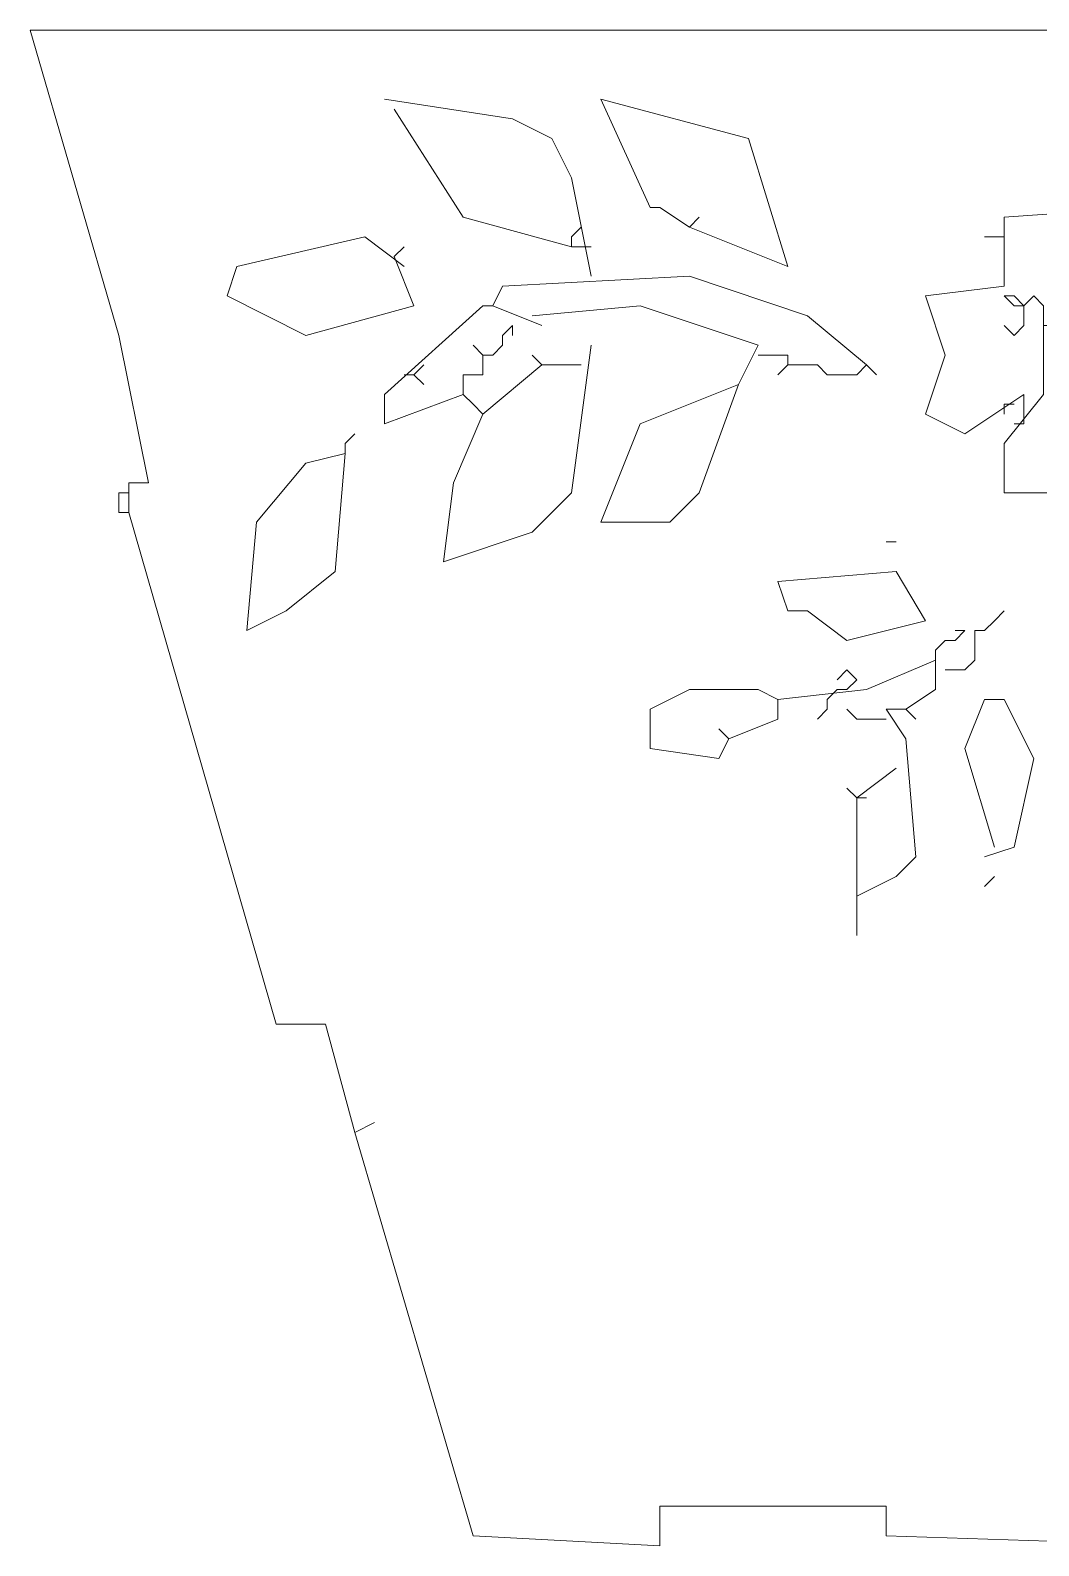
# Model space of a CAD drawing. Header units: millimetres. Extents: x -91 to 120, y -182 to 176.
# Drawn here: x -91 to -55.2, y 64.3 to 118 of the extents above; entities that cross this region are included whole.
import ezdxf

# ---------------------------------------------------------------- set-up
doc = ezdxf.new("R2010")
doc.units = ezdxf.units.MM
doc.header["$MEASUREMENT"] = 0
doc.layers.add('Katman 1', color=7, linetype='Continuous')

msp = doc.modelspace()

# ---------------------------------------------------------------- linework, layer by layer
at = {"layer": 'Katman 1', "lineweight": 9}
for points, knots in [([(-79.4838, 78.9402), (-79.4838, 78.9402), (-80.5304, 82.7774), (-80.5304, 82.7774), (-80.5304, 82.7774), (-80.5304, 82.7774), (-82.2745, 82.7774), (-82.2745, 82.7774), (-82.2745, 82.7774), (-82.2745, 82.7774), (-87.5071, 100.9169), (-87.5071, 100.9169), (-87.5071, 100.9169), (-87.5071, 100.9169), (-87.5071, 101.9634), (-87.5071, 101.9634), (-87.5071, 101.9634), (-87.5071, 101.9634), (-86.8094, 101.9634), (-86.8094, 101.9634), (-86.8094, 101.9634), (-86.8094, 101.9634), (-87.8559, 107.196), (-87.8559, 107.196), (-87.8559, 107.196), (-87.8559, 107.196), (-90.9955, 118.01), (-90.9955, 118.01), (-90.9955, 118.01), (-90.9955, 118.01), (-19.4838, 118.01), (-19.4838, 118.01), (-19.4838, 118.01), (-19.4838, 118.01), (-23.6699, 102.3123), (-23.6699, 102.3123), (-23.6699, 102.3123), (-23.6699, 102.3123), (-22.6234, 101.9634), (-22.6234, 101.9634), (-22.6234, 101.9634), (-22.6234, 101.9634), (-22.9722, 99.5216), (-22.9722, 99.5216), (-22.9722, 99.5216), (-22.9722, 99.5216), (-28.2048, 82.7774), (-28.2048, 82.7774), (-28.2048, 82.7774), (-28.2048, 82.7774), (-29.949, 82.4286), (-29.949, 82.4286), (-29.949, 82.4286), (-29.949, 82.4286), (-35.1815, 64.289), (-35.1815, 64.289), (-35.1815, 64.289), (-35.1815, 64.289), (-41.8094, 64.6379), (-41.8094, 64.6379), (-41.8094, 64.6379), (-41.8094, 64.6379), (-41.8094, 65.6844), (-41.8094, 65.6844), (-41.8094, 65.6844), (-41.8094, 65.6844), (-49.8327, 65.6844), (-49.8327, 65.6844), (-49.8327, 65.6844), (-49.8327, 65.6844), (-49.8327, 64.289), (-49.8327, 64.289), (-49.8327, 64.289), (-49.8327, 64.289), (-60.6466, 64.6379), (-60.6466, 64.6379), (-60.6466, 64.6379), (-60.6466, 64.6379), (-60.6466, 65.6844), (-60.6466, 65.6844), (-60.6466, 65.6844), (-60.6466, 65.6844), (-68.6699, 65.6844), (-68.6699, 65.6844), (-68.6699, 65.6844), (-68.6699, 65.6844), (-68.6699, 64.289), (-68.6699, 64.289), (-68.6699, 64.289), (-68.6699, 64.289), (-75.2978, 64.6379), (-75.2978, 64.6379), (-75.2978, 64.6379), (-75.2978, 64.6379), (-79.4838, 78.9402), (-79.4838, 78.9402), (-79.4838, 78.9402), (-79.4838, 78.9402), (-78.7862, 79.289), (-78.7862, 79.289)], [0, 0, 0, 0, 0.0384615, 0.0384615, 0.0384615, 0.0384615, 0.0769231, 0.0769231, 0.0769231, 0.0769231, 0.1153846, 0.1153846, 0.1153846, 0.1153846, 0.1538462, 0.1538462, 0.1538462, 0.1538462, 0.1923077, 0.1923077, 0.1923077, 0.1923077, 0.2307692, 0.2307692, 0.2307692, 0.2307692, 0.2692308, 0.2692308, 0.2692308, 0.2692308, 0.3076923, 0.3076923, 0.3076923, 0.3076923, 0.3461538, 0.3461538, 0.3461538, 0.3461538, 0.3846154, 0.3846154, 0.3846154, 0.3846154, 0.4230769, 0.4230769, 0.4230769, 0.4230769, 0.4615385, 0.4615385, 0.4615385, 0.4615385, 0.5, 0.5, 0.5, 0.5, 0.5384615, 0.5384615, 0.5384615, 0.5384615, 0.5769231, 0.5769231, 0.5769231, 0.5769231, 0.6153846, 0.6153846, 0.6153846, 0.6153846, 0.6538462, 0.6538462, 0.6538462, 0.6538462, 0.6923077, 0.6923077, 0.6923077, 0.6923077, 0.7307692, 0.7307692, 0.7307692, 0.7307692, 0.7692308, 0.7692308, 0.7692308, 0.7692308, 0.8076923, 0.8076923, 0.8076923, 0.8076923, 0.8461538, 0.8461538, 0.8461538, 0.8461538, 0.8846154, 0.8846154, 0.8846154, 0.8846154, 0.9230769, 0.9230769, 0.9230769, 0.9230769, 1, 1, 1, 1]), ([(-71.1118, 109.289), (-71.1118, 109.289), (-71.8094, 112.7774), (-71.8094, 112.7774), (-71.8094, 112.7774), (-71.8094, 112.7774), (-72.5071, 114.1727), (-72.5071, 114.1727), (-72.5071, 114.1727), (-72.5071, 114.1727), (-73.9024, 114.8704), (-73.9024, 114.8704), (-73.9024, 114.8704), (-73.9024, 114.8704), (-78.4373, 115.5681), (-78.4373, 115.5681)], [0, 0, 0, 0, 0.2, 0.2, 0.2, 0.2, 0.4, 0.4, 0.4, 0.4, 0.6, 0.6, 0.6, 0.6, 1, 1, 1, 1]), ([(-67.6234, 111.0332), (-67.6234, 111.0332), (-64.135, 109.6379), (-64.135, 109.6379), (-64.135, 109.6379), (-64.135, 109.6379), (-65.5304, 114.1727), (-65.5304, 114.1727), (-65.5304, 114.1727), (-65.5304, 114.1727), (-70.7629, 115.5681), (-70.7629, 115.5681), (-70.7629, 115.5681), (-70.7629, 115.5681), (-69.0187, 111.7309), (-69.0187, 111.7309), (-69.0187, 111.7309), (-69.0187, 111.7309), (-68.6699, 111.7309), (-68.6699, 111.7309), (-68.6699, 111.7309), (-68.6699, 111.7309), (-67.6234, 111.0332), (-67.6234, 111.0332), (-67.6234, 111.0332), (-67.6234, 111.0332), (-67.2745, 111.382), (-67.2745, 111.382)], [0, 0, 0, 0, 0.125, 0.125, 0.125, 0.125, 0.25, 0.25, 0.25, 0.25, 0.375, 0.375, 0.375, 0.375, 0.5, 0.5, 0.5, 0.5, 0.625, 0.625, 0.625, 0.625, 0.75, 0.75, 0.75, 0.75, 1, 1, 1, 1]), ([(-71.8094, 110.3355), (-71.8094, 110.3355), (-75.6466, 111.382), (-75.6466, 111.382), (-75.6466, 111.382), (-75.6466, 111.382), (-78.0885, 115.2192), (-78.0885, 115.2192)], [0, 0, 0, 0, 0.3333333, 0.3333333, 0.3333333, 0.3333333, 1, 1, 1, 1]), ([(-54.7164, 101.6146), (-54.7164, 101.6146), (-56.4606, 101.6146), (-56.4606, 101.6146), (-56.4606, 101.6146), (-56.4606, 101.6146), (-56.4606, 103.3588), (-56.4606, 103.3588), (-56.4606, 103.3588), (-56.4606, 103.3588), (-55.0652, 105.103), (-55.0652, 105.103), (-55.0652, 105.103), (-55.0652, 105.103), (-55.0652, 107.5448), (-55.0652, 107.5448), (-55.0652, 107.5448), (-55.0652, 107.5448), (-52.2745, 107.5448), (-52.2745, 107.5448), (-52.2745, 107.5448), (-52.2745, 107.5448), (-51.5769, 111.7309), (-51.5769, 111.7309), (-51.5769, 111.7309), (-51.5769, 111.7309), (-56.4606, 111.382), (-56.4606, 111.382), (-56.4606, 111.382), (-56.4606, 111.382), (-56.4606, 108.9402), (-56.4606, 108.9402), (-56.4606, 108.9402), (-56.4606, 108.9402), (-59.2513, 108.5913), (-59.2513, 108.5913), (-59.2513, 108.5913), (-59.2513, 108.5913), (-58.5536, 106.4983), (-58.5536, 106.4983), (-58.5536, 106.4983), (-58.5536, 106.4983), (-59.2513, 104.4053), (-59.2513, 104.4053), (-59.2513, 104.4053), (-59.2513, 104.4053), (-57.8559, 103.7076), (-57.8559, 103.7076), (-57.8559, 103.7076), (-57.8559, 103.7076), (-55.7629, 105.103), (-55.7629, 105.103), (-55.7629, 105.103), (-55.7629, 105.103), (-55.7629, 104.4053), (-55.7629, 104.4053)], [0, 0, 0, 0, 0.0666667, 0.0666667, 0.0666667, 0.0666667, 0.1333333, 0.1333333, 0.1333333, 0.1333333, 0.2, 0.2, 0.2, 0.2, 0.2666667, 0.2666667, 0.2666667, 0.2666667, 0.3333333, 0.3333333, 0.3333333, 0.3333333, 0.4, 0.4, 0.4, 0.4, 0.4666667, 0.4666667, 0.4666667, 0.4666667, 0.5333333, 0.5333333, 0.5333333, 0.5333333, 0.6, 0.6, 0.6, 0.6, 0.6666667, 0.6666667, 0.6666667, 0.6666667, 0.7333333, 0.7333333, 0.7333333, 0.7333333, 0.8, 0.8, 0.8, 0.8, 0.8666667, 0.8666667, 0.8666667, 0.8666667, 1, 1, 1, 1]), ([(-78.0885, 109.9867), (-78.0885, 109.9867), (-77.3908, 108.2425), (-77.3908, 108.2425), (-77.3908, 108.2425), (-77.3908, 108.2425), (-81.228, 107.196), (-81.228, 107.196), (-81.228, 107.196), (-81.228, 107.196), (-84.0187, 108.5913), (-84.0187, 108.5913), (-84.0187, 108.5913), (-84.0187, 108.5913), (-83.6699, 109.6379), (-83.6699, 109.6379), (-83.6699, 109.6379), (-83.6699, 109.6379), (-79.135, 110.6844), (-79.135, 110.6844), (-79.135, 110.6844), (-79.135, 110.6844), (-77.7396, 109.6379), (-77.7396, 109.6379)], [0, 0, 0, 0, 0.1428571, 0.1428571, 0.1428571, 0.1428571, 0.2857143, 0.2857143, 0.2857143, 0.2857143, 0.4285714, 0.4285714, 0.4285714, 0.4285714, 0.5714286, 0.5714286, 0.5714286, 0.5714286, 0.7142857, 0.7142857, 0.7142857, 0.7142857, 1, 1, 1, 1]), ([(-71.8094, 110.3355), (-71.8094, 110.3355), (-71.8094, 110.6844), (-71.8094, 110.6844), (-71.8094, 110.6844), (-71.8094, 110.6844), (-71.4606, 111.0332), (-71.4606, 111.0332)], [0, 0, 0, 0, 0.3333333, 0.3333333, 0.3333333, 0.3333333, 1, 1, 1, 1]), ([(-61.3443, 106.1495), (-61.3443, 106.1495), (-63.4373, 107.8937), (-63.4373, 107.8937), (-63.4373, 107.8937), (-63.4373, 107.8937), (-67.6234, 109.289), (-67.6234, 109.289), (-67.6234, 109.289), (-67.6234, 109.289), (-74.2513, 108.9402), (-74.2513, 108.9402), (-74.2513, 108.9402), (-74.2513, 108.9402), (-74.6001, 108.2425), (-74.6001, 108.2425)], [0, 0, 0, 0, 0.2, 0.2, 0.2, 0.2, 0.4, 0.4, 0.4, 0.4, 0.6, 0.6, 0.6, 0.6, 1, 1, 1, 1]), ([(-55.7629, 108.2425), (-55.7629, 108.2425), (-56.1117, 108.2425), (-56.1117, 108.2425), (-56.1117, 108.2425), (-56.1117, 108.2425), (-56.4606, 108.5913), (-56.4606, 108.5913), (-56.4606, 108.5913), (-56.4606, 108.5913), (-56.1117, 108.5913), (-56.1117, 108.5913), (-56.1117, 108.5913), (-56.1117, 108.5913), (-55.7629, 108.2425), (-55.7629, 108.2425), (-55.7629, 108.2425), (-55.7629, 108.2425), (-55.4141, 108.5913), (-55.4141, 108.5913)], [0, 0, 0, 0, 0.1666667, 0.1666667, 0.1666667, 0.1666667, 0.3333333, 0.3333333, 0.3333333, 0.3333333, 0.5, 0.5, 0.5, 0.5, 0.6666667, 0.6666667, 0.6666667, 0.6666667, 1, 1, 1, 1]), ([(-55.0652, 107.196), (-55.0652, 107.196), (-55.0652, 108.2425), (-55.0652, 108.2425), (-55.0652, 108.2425), (-55.0652, 108.2425), (-55.4141, 108.5913), (-55.4141, 108.5913)], [0, 0, 0, 0, 0.3333333, 0.3333333, 0.3333333, 0.3333333, 1, 1, 1, 1]), ([(-75.6466, 105.103), (-75.6466, 105.103), (-78.4373, 104.0565), (-78.4373, 104.0565), (-78.4373, 104.0565), (-78.4373, 104.0565), (-78.4373, 105.103), (-78.4373, 105.103), (-78.4373, 105.103), (-78.4373, 105.103), (-74.949, 108.2425), (-74.949, 108.2425), (-74.949, 108.2425), (-74.949, 108.2425), (-74.6001, 108.2425), (-74.6001, 108.2425), (-74.6001, 108.2425), (-74.6001, 108.2425), (-72.8559, 107.5448), (-72.8559, 107.5448)], [0, 0, 0, 0, 0.1666667, 0.1666667, 0.1666667, 0.1666667, 0.3333333, 0.3333333, 0.3333333, 0.3333333, 0.5, 0.5, 0.5, 0.5, 0.6666667, 0.6666667, 0.6666667, 0.6666667, 1, 1, 1, 1]), ([(-65.8792, 105.4518), (-65.8792, 105.4518), (-65.1815, 106.8471), (-65.1815, 106.8471), (-65.1815, 106.8471), (-65.1815, 106.8471), (-69.3676, 108.2425), (-69.3676, 108.2425), (-69.3676, 108.2425), (-69.3676, 108.2425), (-73.2048, 107.8937), (-73.2048, 107.8937)], [0, 0, 0, 0, 0.25, 0.25, 0.25, 0.25, 0.5, 0.5, 0.5, 0.5, 1, 1, 1, 1]), ([(-55.7629, 108.2425), (-55.7629, 108.2425), (-55.7629, 107.5448), (-55.7629, 107.5448), (-55.7629, 107.5448), (-55.7629, 107.5448), (-56.1117, 107.196), (-56.1117, 107.196), (-56.1117, 107.196), (-56.1117, 107.196), (-56.4606, 107.5448), (-56.4606, 107.5448)], [0, 0, 0, 0, 0.25, 0.25, 0.25, 0.25, 0.5, 0.5, 0.5, 0.5, 1, 1, 1, 1]), ([(-74.949, 106.4983), (-74.949, 106.4983), (-74.6001, 106.4983), (-74.6001, 106.4983), (-74.6001, 106.4983), (-74.6001, 106.4983), (-74.2513, 106.8471), (-74.2513, 106.8471), (-74.2513, 106.8471), (-74.2513, 106.8471), (-74.2513, 107.196), (-74.2513, 107.196), (-74.2513, 107.196), (-74.2513, 107.196), (-73.9024, 107.5448), (-73.9024, 107.5448), (-73.9024, 107.5448), (-73.9024, 107.5448), (-73.9024, 107.196), (-73.9024, 107.196)], [0, 0, 0, 0, 0.1666667, 0.1666667, 0.1666667, 0.1666667, 0.3333333, 0.3333333, 0.3333333, 0.3333333, 0.5, 0.5, 0.5, 0.5, 0.6666667, 0.6666667, 0.6666667, 0.6666667, 1, 1, 1, 1]), ([(-74.949, 104.4053), (-74.949, 104.4053), (-75.9955, 101.9634), (-75.9955, 101.9634), (-75.9955, 101.9634), (-75.9955, 101.9634), (-76.3443, 99.1727), (-76.3443, 99.1727), (-76.3443, 99.1727), (-76.3443, 99.1727), (-73.2048, 100.2193), (-73.2048, 100.2193), (-73.2048, 100.2193), (-73.2048, 100.2193), (-71.8094, 101.6146), (-71.8094, 101.6146), (-71.8094, 101.6146), (-71.8094, 101.6146), (-71.1118, 106.8471), (-71.1118, 106.8471)], [0, 0, 0, 0, 0.1666667, 0.1666667, 0.1666667, 0.1666667, 0.3333333, 0.3333333, 0.3333333, 0.3333333, 0.5, 0.5, 0.5, 0.5, 0.6666667, 0.6666667, 0.6666667, 0.6666667, 1, 1, 1, 1]), ([(-74.949, 104.4053), (-74.949, 104.4053), (-75.2978, 104.7541), (-75.2978, 104.7541), (-75.2978, 104.7541), (-75.2978, 104.7541), (-75.6466, 105.103), (-75.6466, 105.103), (-75.6466, 105.103), (-75.6466, 105.103), (-75.6466, 105.8006), (-75.6466, 105.8006), (-75.6466, 105.8006), (-75.6466, 105.8006), (-74.949, 105.8006), (-74.949, 105.8006), (-74.949, 105.8006), (-74.949, 105.8006), (-74.949, 106.4983), (-74.949, 106.4983), (-74.949, 106.4983), (-74.949, 106.4983), (-75.2978, 106.8471), (-75.2978, 106.8471)], [0, 0, 0, 0, 0.1428571, 0.1428571, 0.1428571, 0.1428571, 0.2857143, 0.2857143, 0.2857143, 0.2857143, 0.4285714, 0.4285714, 0.4285714, 0.4285714, 0.5714286, 0.5714286, 0.5714286, 0.5714286, 0.7142857, 0.7142857, 0.7142857, 0.7142857, 1, 1, 1, 1]), ([(-74.949, 104.4053), (-74.949, 104.4053), (-72.8559, 106.1495), (-72.8559, 106.1495), (-72.8559, 106.1495), (-72.8559, 106.1495), (-73.2048, 106.4983), (-73.2048, 106.4983)], [0, 0, 0, 0, 0.3333333, 0.3333333, 0.3333333, 0.3333333, 1, 1, 1, 1]), ([(-64.135, 106.1495), (-64.135, 106.1495), (-64.135, 106.4983), (-64.135, 106.4983), (-64.135, 106.4983), (-64.135, 106.4983), (-65.1815, 106.4983), (-65.1815, 106.4983)], [0, 0, 0, 0, 0.3333333, 0.3333333, 0.3333333, 0.3333333, 1, 1, 1, 1]), ([(-64.135, 106.1495), (-64.135, 106.1495), (-63.0885, 106.1495), (-63.0885, 106.1495), (-63.0885, 106.1495), (-63.0885, 106.1495), (-62.7397, 105.8006), (-62.7397, 105.8006), (-62.7397, 105.8006), (-62.7397, 105.8006), (-61.6932, 105.8006), (-61.6932, 105.8006), (-61.6932, 105.8006), (-61.6932, 105.8006), (-61.3443, 106.1495), (-61.3443, 106.1495), (-61.3443, 106.1495), (-61.3443, 106.1495), (-60.9955, 105.8006), (-60.9955, 105.8006)], [0, 0, 0, 0, 0.1666667, 0.1666667, 0.1666667, 0.1666667, 0.3333333, 0.3333333, 0.3333333, 0.3333333, 0.5, 0.5, 0.5, 0.5, 0.6666667, 0.6666667, 0.6666667, 0.6666667, 1, 1, 1, 1]), ([(-65.8792, 105.4518), (-65.8792, 105.4518), (-67.2745, 101.6146), (-67.2745, 101.6146), (-67.2745, 101.6146), (-67.2745, 101.6146), (-68.321, 100.5681), (-68.321, 100.5681), (-68.321, 100.5681), (-68.321, 100.5681), (-70.7629, 100.5681), (-70.7629, 100.5681), (-70.7629, 100.5681), (-70.7629, 100.5681), (-69.3676, 104.0565), (-69.3676, 104.0565), (-69.3676, 104.0565), (-69.3676, 104.0565), (-65.8792, 105.4518), (-65.8792, 105.4518)], [0, 0, 0, 0, 0.1666667, 0.1666667, 0.1666667, 0.1666667, 0.3333333, 0.3333333, 0.3333333, 0.3333333, 0.5, 0.5, 0.5, 0.5, 0.6666667, 0.6666667, 0.6666667, 0.6666667, 1, 1, 1, 1]), ([(-56.4606, 104.4053), (-56.4606, 104.4053), (-56.4606, 104.7541), (-56.4606, 104.7541), (-56.4606, 104.7541), (-56.4606, 104.7541), (-56.1117, 104.7541), (-56.1117, 104.7541)], [0, 0, 0, 0, 0.3333333, 0.3333333, 0.3333333, 0.3333333, 1, 1, 1, 1]), ([(-56.1117, 104.0565), (-56.1117, 104.0565), (-55.7629, 104.0565), (-55.7629, 104.0565), (-55.7629, 104.0565), (-55.7629, 104.0565), (-55.7629, 104.4053), (-55.7629, 104.4053)], [0, 0, 0, 0, 0.3333333, 0.3333333, 0.3333333, 0.3333333, 1, 1, 1, 1]), ([(-79.8327, 103.0099), (-79.8327, 103.0099), (-79.8327, 103.3588), (-79.8327, 103.3588), (-79.8327, 103.3588), (-79.8327, 103.3588), (-79.4838, 103.7076), (-79.4838, 103.7076)], [0, 0, 0, 0, 0.3333333, 0.3333333, 0.3333333, 0.3333333, 1, 1, 1, 1]), ([(-79.8327, 103.0099), (-79.8327, 103.0099), (-80.1815, 98.8239), (-80.1815, 98.8239), (-80.1815, 98.8239), (-80.1815, 98.8239), (-81.9257, 97.4285), (-81.9257, 97.4285), (-81.9257, 97.4285), (-81.9257, 97.4285), (-83.3211, 96.7309), (-83.3211, 96.7309), (-83.3211, 96.7309), (-83.3211, 96.7309), (-82.9722, 100.5681), (-82.9722, 100.5681), (-82.9722, 100.5681), (-82.9722, 100.5681), (-81.228, 102.6611), (-81.228, 102.6611), (-81.228, 102.6611), (-81.228, 102.6611), (-79.8327, 103.0099), (-79.8327, 103.0099)], [0, 0, 0, 0, 0.1428571, 0.1428571, 0.1428571, 0.1428571, 0.2857143, 0.2857143, 0.2857143, 0.2857143, 0.4285714, 0.4285714, 0.4285714, 0.4285714, 0.5714286, 0.5714286, 0.5714286, 0.5714286, 0.7142857, 0.7142857, 0.7142857, 0.7142857, 1, 1, 1, 1]), ([(-87.5071, 100.9169), (-87.5071, 100.9169), (-87.8559, 100.9169), (-87.8559, 100.9169), (-87.8559, 100.9169), (-87.8559, 100.9169), (-87.8559, 101.6146), (-87.8559, 101.6146), (-87.8559, 101.6146), (-87.8559, 101.6146), (-87.5071, 101.6146), (-87.5071, 101.6146)], [0, 0, 0, 0, 0.25, 0.25, 0.25, 0.25, 0.5, 0.5, 0.5, 0.5, 1, 1, 1, 1]), ([(-62.042, 96.382), (-62.042, 96.382), (-59.2513, 97.0797), (-59.2513, 97.0797), (-59.2513, 97.0797), (-59.2513, 97.0797), (-60.2978, 98.8239), (-60.2978, 98.8239), (-60.2978, 98.8239), (-60.2978, 98.8239), (-64.4838, 98.4751), (-64.4838, 98.4751), (-64.4838, 98.4751), (-64.4838, 98.4751), (-64.135, 97.4285), (-64.135, 97.4285), (-64.135, 97.4285), (-64.135, 97.4285), (-63.4373, 97.4285), (-63.4373, 97.4285), (-63.4373, 97.4285), (-63.4373, 97.4285), (-62.042, 96.382), (-62.042, 96.382)], [0, 0, 0, 0, 0.1428571, 0.1428571, 0.1428571, 0.1428571, 0.2857143, 0.2857143, 0.2857143, 0.2857143, 0.4285714, 0.4285714, 0.4285714, 0.4285714, 0.5714286, 0.5714286, 0.5714286, 0.5714286, 0.7142857, 0.7142857, 0.7142857, 0.7142857, 1, 1, 1, 1]), ([(-58.5536, 95.3355), (-58.5536, 95.3355), (-57.8559, 95.3355), (-57.8559, 95.3355), (-57.8559, 95.3355), (-57.8559, 95.3355), (-57.5071, 95.6844), (-57.5071, 95.6844), (-57.5071, 95.6844), (-57.5071, 95.6844), (-57.5071, 96.7309), (-57.5071, 96.7309), (-57.5071, 96.7309), (-57.5071, 96.7309), (-57.1583, 96.7309), (-57.1583, 96.7309), (-57.1583, 96.7309), (-57.1583, 96.7309), (-56.8094, 97.0797), (-56.8094, 97.0797), (-56.8094, 97.0797), (-56.8094, 97.0797), (-56.4606, 97.4285), (-56.4606, 97.4285)], [0, 0, 0, 0, 0.1428571, 0.1428571, 0.1428571, 0.1428571, 0.2857143, 0.2857143, 0.2857143, 0.2857143, 0.4285714, 0.4285714, 0.4285714, 0.4285714, 0.5714286, 0.5714286, 0.5714286, 0.5714286, 0.7142857, 0.7142857, 0.7142857, 0.7142857, 1, 1, 1, 1]), ([(-58.9024, 95.6844), (-58.9024, 95.6844), (-58.9024, 96.0332), (-58.9024, 96.0332), (-58.9024, 96.0332), (-58.9024, 96.0332), (-58.5536, 96.382), (-58.5536, 96.382), (-58.5536, 96.382), (-58.5536, 96.382), (-58.2048, 96.382), (-58.2048, 96.382), (-58.2048, 96.382), (-58.2048, 96.382), (-57.8559, 96.7309), (-57.8559, 96.7309), (-57.8559, 96.7309), (-57.8559, 96.7309), (-58.2048, 96.7309), (-58.2048, 96.7309)], [0, 0, 0, 0, 0.1666667, 0.1666667, 0.1666667, 0.1666667, 0.3333333, 0.3333333, 0.3333333, 0.3333333, 0.5, 0.5, 0.5, 0.5, 0.6666667, 0.6666667, 0.6666667, 0.6666667, 1, 1, 1, 1]), ([(-66.228, 92.8937), (-66.228, 92.8937), (-64.4838, 93.5913), (-64.4838, 93.5913), (-64.4838, 93.5913), (-64.4838, 93.5913), (-64.4838, 94.289), (-64.4838, 94.289), (-64.4838, 94.289), (-64.4838, 94.289), (-61.3443, 94.6379), (-61.3443, 94.6379), (-61.3443, 94.6379), (-61.3443, 94.6379), (-58.9024, 95.6844), (-58.9024, 95.6844), (-58.9024, 95.6844), (-58.9024, 95.6844), (-58.9024, 94.6379), (-58.9024, 94.6379), (-58.9024, 94.6379), (-58.9024, 94.6379), (-59.949, 93.9402), (-59.949, 93.9402)], [0, 0, 0, 0, 0.1428571, 0.1428571, 0.1428571, 0.1428571, 0.2857143, 0.2857143, 0.2857143, 0.2857143, 0.4285714, 0.4285714, 0.4285714, 0.4285714, 0.5714286, 0.5714286, 0.5714286, 0.5714286, 0.7142857, 0.7142857, 0.7142857, 0.7142857, 1, 1, 1, 1]), ([(-62.7397, 94.289), (-62.7397, 94.289), (-62.3908, 94.6379), (-62.3908, 94.6379), (-62.3908, 94.6379), (-62.3908, 94.6379), (-62.042, 94.6379), (-62.042, 94.6379), (-62.042, 94.6379), (-62.042, 94.6379), (-61.6932, 94.9867), (-61.6932, 94.9867), (-61.6932, 94.9867), (-61.6932, 94.9867), (-62.042, 95.3355), (-62.042, 95.3355), (-62.042, 95.3355), (-62.042, 95.3355), (-62.3908, 94.9867), (-62.3908, 94.9867)], [0, 0, 0, 0, 0.1666667, 0.1666667, 0.1666667, 0.1666667, 0.3333333, 0.3333333, 0.3333333, 0.3333333, 0.5, 0.5, 0.5, 0.5, 0.6666667, 0.6666667, 0.6666667, 0.6666667, 1, 1, 1, 1]), ([(-66.228, 92.8937), (-66.228, 92.8937), (-66.5769, 92.196), (-66.5769, 92.196), (-66.5769, 92.196), (-66.5769, 92.196), (-69.0187, 92.5448), (-69.0187, 92.5448), (-69.0187, 92.5448), (-69.0187, 92.5448), (-69.0187, 93.9402), (-69.0187, 93.9402), (-69.0187, 93.9402), (-69.0187, 93.9402), (-67.6234, 94.6379), (-67.6234, 94.6379), (-67.6234, 94.6379), (-67.6234, 94.6379), (-65.1815, 94.6379), (-65.1815, 94.6379), (-65.1815, 94.6379), (-65.1815, 94.6379), (-64.4838, 94.289), (-64.4838, 94.289)], [0, 0, 0, 0, 0.1428571, 0.1428571, 0.1428571, 0.1428571, 0.2857143, 0.2857143, 0.2857143, 0.2857143, 0.4285714, 0.4285714, 0.4285714, 0.4285714, 0.5714286, 0.5714286, 0.5714286, 0.5714286, 0.7142857, 0.7142857, 0.7142857, 0.7142857, 1, 1, 1, 1]), ([(-62.7397, 94.289), (-62.7397, 94.289), (-62.7397, 93.9402), (-62.7397, 93.9402), (-62.7397, 93.9402), (-62.7397, 93.9402), (-63.0885, 93.5913), (-63.0885, 93.5913)], [0, 0, 0, 0, 0.3333333, 0.3333333, 0.3333333, 0.3333333, 1, 1, 1, 1]), ([(-56.8094, 89.0565), (-56.8094, 89.0565), (-57.8559, 92.5448), (-57.8559, 92.5448), (-57.8559, 92.5448), (-57.8559, 92.5448), (-57.1583, 94.289), (-57.1583, 94.289), (-57.1583, 94.289), (-57.1583, 94.289), (-56.4606, 94.289), (-56.4606, 94.289), (-56.4606, 94.289), (-56.4606, 94.289), (-55.4141, 92.196), (-55.4141, 92.196), (-55.4141, 92.196), (-55.4141, 92.196), (-56.1117, 89.0565), (-56.1117, 89.0565), (-56.1117, 89.0565), (-56.1117, 89.0565), (-57.1583, 88.7076), (-57.1583, 88.7076)], [0, 0, 0, 0, 0.1428571, 0.1428571, 0.1428571, 0.1428571, 0.2857143, 0.2857143, 0.2857143, 0.2857143, 0.4285714, 0.4285714, 0.4285714, 0.4285714, 0.5714286, 0.5714286, 0.5714286, 0.5714286, 0.7142857, 0.7142857, 0.7142857, 0.7142857, 1, 1, 1, 1]), ([(-60.6466, 93.5913), (-60.6466, 93.5913), (-61.6932, 93.5913), (-61.6932, 93.5913), (-61.6932, 93.5913), (-61.6932, 93.5913), (-62.042, 93.9402), (-62.042, 93.9402)], [0, 0, 0, 0, 0.3333333, 0.3333333, 0.3333333, 0.3333333, 1, 1, 1, 1]), ([(-61.6932, 87.3123), (-61.6932, 87.3123), (-60.2978, 88.0099), (-60.2978, 88.0099), (-60.2978, 88.0099), (-60.2978, 88.0099), (-59.6001, 88.7076), (-59.6001, 88.7076), (-59.6001, 88.7076), (-59.6001, 88.7076), (-59.949, 92.8937), (-59.949, 92.8937), (-59.949, 92.8937), (-59.949, 92.8937), (-60.6466, 93.9402), (-60.6466, 93.9402), (-60.6466, 93.9402), (-60.6466, 93.9402), (-59.949, 93.9402), (-59.949, 93.9402), (-59.949, 93.9402), (-59.949, 93.9402), (-59.6001, 93.5913), (-59.6001, 93.5913)], [0, 0, 0, 0, 0.1428571, 0.1428571, 0.1428571, 0.1428571, 0.2857143, 0.2857143, 0.2857143, 0.2857143, 0.4285714, 0.4285714, 0.4285714, 0.4285714, 0.5714286, 0.5714286, 0.5714286, 0.5714286, 0.7142857, 0.7142857, 0.7142857, 0.7142857, 1, 1, 1, 1]), ([(-61.6932, 87.3123), (-61.6932, 87.3123), (-61.6932, 90.8007), (-61.6932, 90.8007), (-61.6932, 90.8007), (-61.6932, 90.8007), (-60.2978, 91.8472), (-60.2978, 91.8472)], [0, 0, 0, 0, 0.3333333, 0.3333333, 0.3333333, 0.3333333, 1, 1, 1, 1])]:
    msp.add_open_spline(points, degree=3, knots=knots, dxfattribs=at)
for points in [[(-56.4606, 110.6844), (-56.4606, 110.6844), (-57.1583, 110.6844), (-57.1583, 110.6844)], [(-78.0885, 109.9867), (-78.0885, 109.9867), (-77.7396, 110.3355), (-77.7396, 110.3355)], [(-71.8094, 110.3355), (-71.8094, 110.3355), (-71.1118, 110.3355), (-71.1118, 110.3355)], [(-77.3908, 105.8006), (-77.3908, 105.8006), (-77.042, 106.1495), (-77.042, 106.1495)], [(-72.8559, 106.1495), (-72.8559, 106.1495), (-71.4606, 106.1495), (-71.4606, 106.1495)], [(-64.135, 106.1495), (-64.135, 106.1495), (-64.4838, 105.8006), (-64.4838, 105.8006)], [(-77.3908, 105.8006), (-77.3908, 105.8006), (-77.7396, 105.8006), (-77.7396, 105.8006)], [(-77.3908, 105.8006), (-77.3908, 105.8006), (-77.042, 105.4518), (-77.042, 105.4518)], [(-60.6466, 99.8704), (-60.6466, 99.8704), (-60.2978, 99.8704), (-60.2978, 99.8704)], [(-66.228, 92.8937), (-66.228, 92.8937), (-66.5769, 93.2425), (-66.5769, 93.2425)], [(-61.6932, 90.8007), (-61.6932, 90.8007), (-62.042, 91.1495), (-62.042, 91.1495)], [(-61.6932, 90.8007), (-61.6932, 90.8007), (-61.3443, 90.8007), (-61.3443, 90.8007)], [(-57.1583, 87.6611), (-57.1583, 87.6611), (-56.8094, 88.0099), (-56.8094, 88.0099)], [(-61.6932, 87.3123), (-61.6932, 87.3123), (-61.6932, 85.9169), (-61.6932, 85.9169)]]:
    msp.add_open_spline(points, degree=3, dxfattribs=at)

doc.saveas('drawing.dxf')
